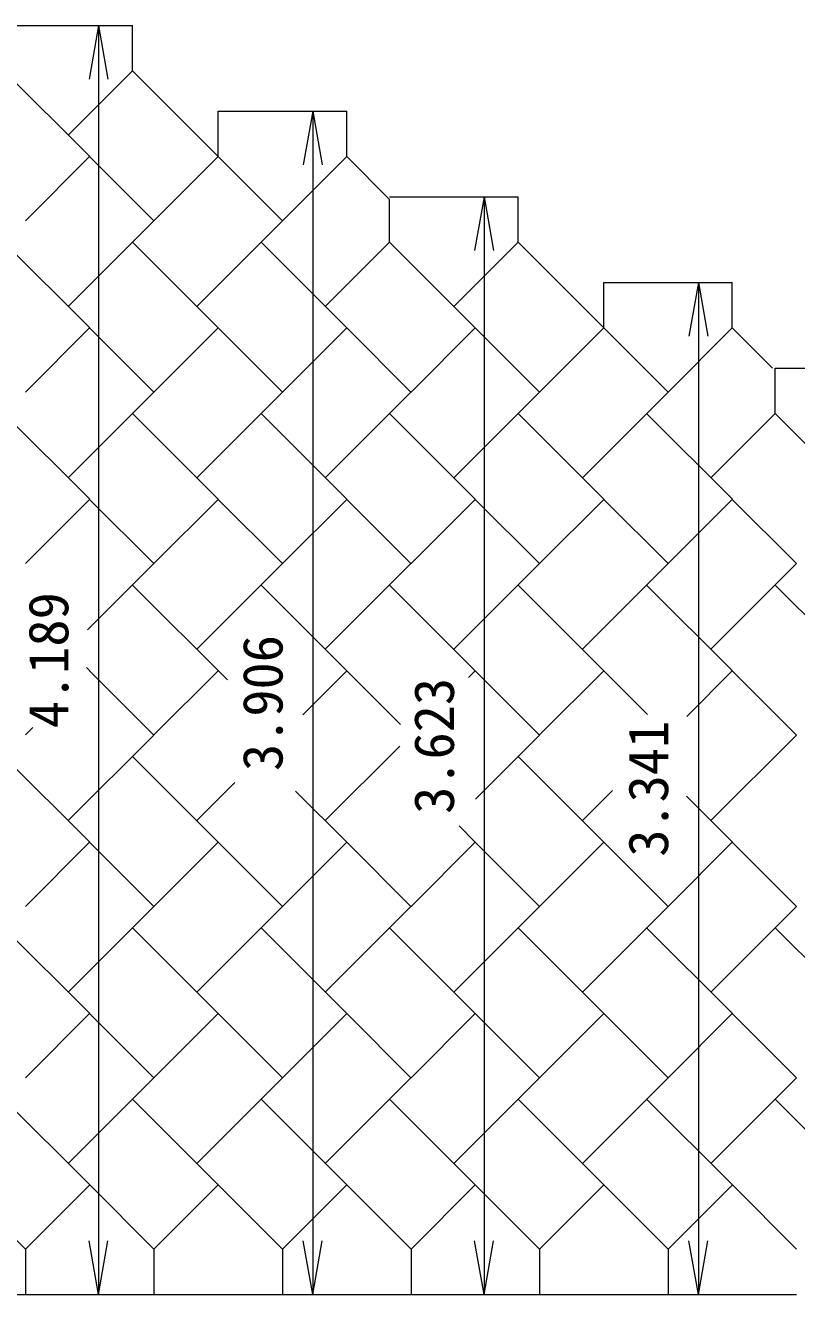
# Model space of a CAD drawing. Units: millimetres, scale not verified, with parts at other scales. Extents: x 880 to 2725, y 439 to 2924.
# Drawn here: x 1541 to 1966, y 548 to 1247 of the extents above; entities that cross this region are included whole.
import ezdxf
from ezdxf.enums import TextEntityAlignment as Align

# ---------------------------------------------------------------- set-up
doc = ezdxf.new("R2010")
doc.units = ezdxf.units.MM
doc.header["$LTSCALE"] = 10
doc.layers.add('0_2', color=2, linetype='Continuous', lineweight=18)
doc.styles.add('ＭＳ ゴシック-5.0-0.0', font='')
doc.styles.get('ＭＳ ゴシック-5.0-0.0').set_extended_font_data('ＭＳ ゴシック-5.0-0.0')

msp = doc.modelspace()

# ---------------------------------------------------------------- linework, layer by layer
at = {"layer": '0_2'}
for p, q in [((1529.44, 1246.91), (1600.13, 1246.91)), ((1600.13, 1221.9), (1600.13, 1246.91)), ((1529.44, 1221.93), (1576.61, 1174.76)), ((1564.8, 1186.57), (1600.15, 1221.93)), ((1600.15, 1221.93), (1647.32, 1174.76)), ((1647.32, 1174.76), (1647.32, 1199.74)), ((1647.32, 1199.74), (1718, 1199.74)), ((1718, 1174.73), (1718, 1199.74)), ((1541.25, 1139.41), (1576.58, 1174.73)), ((1576.58, 1174.73), (1611.94, 1139.38)), ((1611.96, 1139.41), (1647.29, 1174.73)), ((1647.29, 1174.73), (1682.65, 1139.38)), ((1682.67, 1139.41), (1718, 1174.73)), ((1718, 1174.73), (1741.57, 1151.16)), ((1741.57, 1152.57), (1812.26, 1152.57)), ((1812.26, 1127.57), (1812.26, 1152.57)), ((1741.57, 1127.59), (1741.57, 1151.16)), ((1564.8, 1092.24), (1611.94, 1139.38)), ((1635.51, 1092.24), (1682.65, 1139.38)), ((1529.44, 1127.59), (1576.61, 1080.43)), ((1600.15, 1127.59), (1647.32, 1080.43)), ((1670.86, 1127.59), (1718.03, 1080.43)), ((1706.22, 1092.24), (1741.57, 1127.59)), ((1741.57, 1127.59), (1788.74, 1080.43)), ((1776.93, 1092.24), (1812.28, 1127.59)), ((1812.28, 1127.59), (1859.45, 1080.43)), ((1859.45, 1080.43), (1859.45, 1105.41)), ((1859.45, 1105.41), (1930.14, 1105.41)), ((1930.14, 1080.4), (1930.14, 1105.41)), ((1541.25, 1045.07), (1576.58, 1080.4)), ((1576.58, 1080.4), (1611.94, 1045.05)), ((1611.96, 1045.07), (1647.29, 1080.4)), ((1647.29, 1080.4), (1682.65, 1045.05)), ((1682.67, 1045.07), (1718, 1080.4)), ((1718, 1080.4), (1753.36, 1045.05)), ((1753.39, 1045.07), (1788.71, 1080.4)), ((1788.71, 1080.4), (1824.07, 1045.05)), ((1824.1, 1045.07), (1859.45, 1080.43)), ((1859.42, 1080.4), (1894.78, 1045.05)), ((1894.81, 1045.07), (1930.14, 1080.4)), ((1930.14, 1080.4), (1952.3, 1058.24)), ((1953.71, 1033.26), (1953.71, 1058.24)), ((1953.71, 1058.24), (2024.39, 1058.24)), ((1564.8, 997.91), (1611.94, 1045.05)), ((1635.51, 997.91), (1682.65, 1045.05)), ((1706.22, 997.91), (1753.36, 1045.05)), ((1776.93, 997.91), (1824.07, 1045.05)), ((1847.64, 997.91), (1894.78, 1045.05)), ((1529.44, 1033.26), (1576.61, 986.09)), ((1600.15, 1033.26), (1647.32, 986.09)), ((1670.86, 1033.26), (1718.03, 986.09)), ((1741.57, 1033.26), (1788.74, 986.09)), ((1812.28, 1033.26), (1859.45, 986.09)), ((1883, 1033.26), (1930.16, 986.09)), ((1918.35, 997.91), (1953.71, 1033.26)), ((1953.71, 1033.26), (2000.87, 986.09)), ((1541.25, 950.74), (1576.58, 986.07)), ((1576.58, 986.07), (1611.94, 950.71)), ((1611.96, 950.74), (1647.29, 986.07)), ((1647.29, 986.07), (1682.65, 950.71)), ((1682.67, 950.74), (1718, 986.07)), ((1718, 986.07), (1753.36, 950.71)), ((1753.39, 950.74), (1788.71, 986.07)), ((1788.71, 986.07), (1824.07, 950.71)), ((1824.1, 950.74), (1859.42, 986.07)), ((1859.42, 986.07), (1894.78, 950.71)), ((1894.81, 950.74), (1930.14, 986.07)), ((1930.14, 986.07), (1965.49, 950.71)), ((1611.94, 950.71), (1575.43, 914.2)), ((1635.51, 903.57), (1682.65, 950.71)), ((1706.22, 903.57), (1753.36, 950.71)), ((1776.93, 903.57), (1824.07, 950.71)), ((1847.64, 903.57), (1894.78, 950.71)), ((1918.35, 903.57), (1965.49, 950.71)), ((1600.15, 938.93), (1652.37, 886.71)), ((1670.86, 938.93), (1718.03, 891.76)), ((1741.57, 938.93), (1788.74, 891.76)), ((1812.28, 938.93), (1859.45, 891.76)), ((1883, 938.93), (1930.16, 891.76)), ((1953.71, 938.93), (2000.87, 891.76)), ((1576.61, 891.76), (1574.91, 893.46)), ((1576.58, 891.73), (1611.94, 856.38)), ((1611.96, 856.41), (1647.32, 891.76)), ((1718, 891.73), (1693.83, 867.56)), ((1718, 891.73), (1747.63, 862.11)), ((1788.71, 891.73), (1784.97, 887.99)), ((1788.71, 891.73), (1824.07, 856.38)), ((1824.1, 856.41), (1859.42, 891.73)), ((1859.42, 891.73), (1883.45, 867.71)), ((1930.14, 891.73), (1905.03, 866.63)), ((1930.14, 891.73), (1965.49, 856.38)), ((1541.25, 856.41), (1545.35, 860.5)), ((1564.8, 809.24), (1611.94, 856.38)), ((1824.07, 856.38), (1788.8, 821.11)), ((1918.35, 809.24), (1965.49, 856.38)), ((1706.22, 809.24), (1747.22, 850.24)), ((1529.44, 844.59), (1576.61, 797.43)), ((1600.15, 844.59), (1647.32, 797.43)), ((1812.28, 844.59), (1859.45, 797.43)), ((1635.51, 809.24), (1656.5, 830.23)), ((1718.03, 797.43), (1689.91, 825.55)), ((1847.64, 809.24), (1864.24, 825.84)), ((1930.16, 797.43), (1904.85, 822.74)), ((1788.74, 797.43), (1779.81, 806.36)), ((1541.25, 762.07), (1576.58, 797.4)), ((1576.58, 797.4), (1611.94, 762.05)), ((1611.96, 762.07), (1647.29, 797.4)), ((1647.29, 797.4), (1682.65, 762.05)), ((1682.67, 762.07), (1718, 797.4)), ((1718, 797.4), (1753.36, 762.05)), ((1753.39, 762.07), (1788.71, 797.4)), ((1788.71, 797.4), (1824.07, 762.05)), ((1824.1, 762.07), (1859.42, 797.4)), ((1894.78, 762.05), (1859.42, 797.4)), ((1894.81, 762.07), (1930.14, 797.4)), ((1930.14, 797.4), (1965.49, 762.05)), ((1564.8, 714.91), (1611.94, 762.05)), ((1635.51, 714.91), (1682.65, 762.05)), ((1706.22, 714.91), (1753.36, 762.05)), ((1776.93, 714.91), (1824.07, 762.05)), ((1847.64, 714.91), (1894.78, 762.05)), ((1918.35, 714.91), (1965.49, 762.05)), ((1529.44, 750.26), (1576.61, 703.09)), ((1600.15, 750.26), (1647.32, 703.09)), ((1670.86, 750.26), (1718.03, 703.09)), ((1741.57, 750.26), (1788.74, 703.09)), ((1812.28, 750.26), (1859.45, 703.09)), ((1883, 750.26), (1930.16, 703.09)), ((1953.71, 750.26), (2000.87, 703.09)), ((1541.25, 667.74), (1576.58, 703.07)), ((1576.58, 703.07), (1611.94, 667.71)), ((1611.96, 667.74), (1647.29, 703.07)), ((1647.29, 703.07), (1682.65, 667.71)), ((1682.67, 667.74), (1718, 703.07)), ((1718, 703.07), (1753.36, 667.71)), ((1753.39, 667.74), (1788.71, 703.07)), ((1788.71, 703.07), (1824.07, 667.71)), ((1824.1, 667.74), (1859.42, 703.07)), ((1859.42, 703.07), (1894.78, 667.71)), ((1894.81, 667.74), (1930.14, 703.07)), ((1930.14, 703.07), (1965.49, 667.71)), ((1564.8, 620.57), (1611.94, 667.71)), ((1635.51, 620.57), (1682.65, 667.71)), ((1706.22, 620.57), (1753.36, 667.71)), ((1776.93, 620.57), (1824.07, 667.71)), ((1847.64, 620.57), (1894.78, 667.71)), ((1918.35, 620.57), (1965.49, 667.71)), ((1529.44, 655.93), (1576.61, 608.76)), ((1600.15, 655.93), (1647.32, 608.76)), ((1670.86, 655.93), (1718.03, 608.76)), ((1741.57, 655.93), (1788.74, 608.76)), ((1812.28, 655.93), (1859.45, 608.76)), ((1883, 655.93), (1930.16, 608.76)), ((1953.71, 655.93), (2000.87, 608.76)), ((1505.9, 608.76), (1541.25, 573.41)), ((1541.25, 573.41), (1576.61, 608.76)), ((1576.61, 608.76), (1611.96, 573.41)), ((1611.96, 573.41), (1647.32, 608.76)), ((1647.32, 608.76), (1682.67, 573.41)), ((1682.67, 573.41), (1718.03, 608.76)), ((1718.03, 608.76), (1753.39, 573.41)), ((1753.39, 573.41), (1788.74, 608.76)), ((1788.74, 608.76), (1824.1, 573.41)), ((1824.1, 573.41), (1859.45, 608.76)), ((1859.45, 608.76), (1894.81, 573.41)), ((1894.81, 573.41), (1930.16, 608.76)), ((1930.16, 608.76), (1965.52, 573.41)), ((1541.25, 573.41), (1541.25, 548.41)), ((1611.96, 573.41), (1611.96, 548.41)), ((1682.67, 573.41), (1682.67, 548.41)), ((1753.39, 573.41), (1753.39, 548.41)), ((1824.1, 573.41), (1824.1, 548.41)), ((1894.81, 573.41), (1894.81, 548.41)), ((1470.54, 548.41), (1541.25, 548.41)), ((1541.25, 548.41), (1611.96, 548.41)), ((1611.96, 548.41), (1682.67, 548.41)), ((1682.67, 548.41), (1753.39, 548.41)), ((1753.39, 548.41), (1824.1, 548.41)), ((1824.1, 548.41), (1894.81, 548.41)), ((1894.81, 548.41), (1965.52, 548.41))]:
    msp.add_line(p, q, dxfattribs=at)
at = {"layer": '0_2', "color": 4}
for p, q in [((1581.46, 1246.91), (1576.25, 1217.36)), ((1581.46, 1246.91), (1581.46, 548.41)), ((1581.46, 1246.91), (1586.67, 1217.36)), ((1699.31, 1199.74), (1694.11, 1170.19)), ((1699.31, 1199.74), (1699.31, 548.41)), ((1699.31, 1199.74), (1704.52, 1170.19)), ((1793.6, 1152.57), (1788.39, 1123.03)), ((1793.6, 1152.57), (1793.6, 548.41)), ((1793.6, 1152.57), (1798.81, 1123.03)), ((1911.45, 1105.41), (1906.24, 1075.86)), ((1911.45, 1105.41), (1911.45, 548.41)), ((1911.45, 1105.41), (1916.66, 1075.86)), ((1581.46, 548.41), (1576.25, 577.95)), ((1581.46, 548.41), (1586.67, 577.95)), ((1699.31, 548.41), (1694.11, 577.95)), ((1699.31, 548.41), (1704.52, 577.95)), ((1793.6, 548.41), (1788.39, 577.95)), ((1793.6, 548.41), (1798.81, 577.95)), ((1911.45, 548.41), (1906.24, 577.95)), ((1911.45, 548.41), (1916.66, 577.95))]:
    msp.add_line(p, q, dxfattribs=at)

# ---------------------------------------------------------------- texts
at = {"layer": '0_2', "color": 7, "style": 'ＭＳ ゴシック-5.0-0.0'}
for s, p in [('4.189', (1571.46, 860.16)), ('3.906', (1689.32, 836.57)), ('3.623', (1783.6, 812.99)), ('3.341', (1901.45, 789.41))]:
    msp.add_text(s, height=21.99, rotation=90, dxfattribs=at).set_placement(p, align=Align.BOTTOM_LEFT)

doc.saveas('drawing.dxf')
